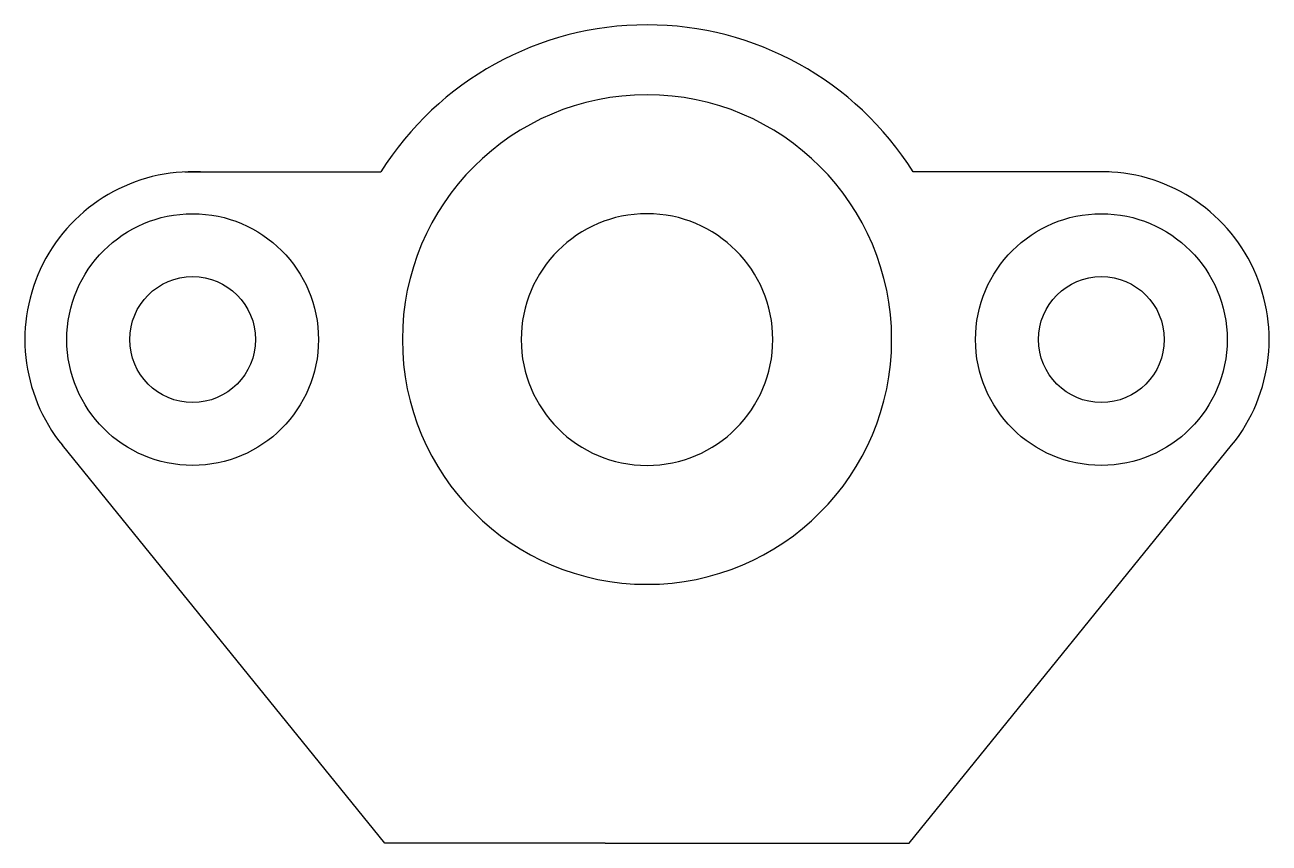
# Model space of a CAD drawing. Header units: inches. Extents: x -90 to 88, y -73 to 44.
import ezdxf

# ---------------------------------------------------------------- set-up
doc = ezdxf.new("R2010")
doc.units = ezdxf.units.IN
doc.header["$MEASUREMENT"] = 0
doc.layers.get('0').update_dxf_attribs({"true_color": 0xc2ced6})

msp = doc.modelspace()

# ---------------------------------------------------------------- linework, layer by layer
for p, q in [((-66.69, 22.48), (-38.63, 22.48)), ((65.59, 22.48), (37.53, 22.48)), ((-38.05, -73.49), (-84.19, -16.61)), ((36.95, -73.49), (83.09, -16.61)), ((-6.55, -73.49), (-38.05, -73.49)), ((-6.55, -73.49), (5.45, -73.49)), ((5.45, -73.49), (36.95, -73.49))]:
    msp.add_line(p, q)
for centre, radius in [((-65.55, -1.49), 18), ((64.45, -1.49), 18), ((-65.55, -1.49), 9), ((64.45, -1.49), 9)]:
    msp.add_circle(centre, radius)
for centre, radius, start, end in [((-0.55, -1.49), 45, 90, 147.8096), ((-0.55, -1.49), 45, 32.1904, 90), ((-0.55, -1.49), 35, 90, 270), ((-0.55, -1.49), 35, 270, 90), ((-65.55, -1.49), 24, 87.283, 219.0473), ((64.45, -1.49), 24, 320.9527, 92.717), ((-0.55, -1.49), 18, 90, 270), ((-0.55, -1.49), 18, 270, 90)]:
    msp.add_arc(centre, radius, start, end)

doc.saveas('drawing.dxf')
